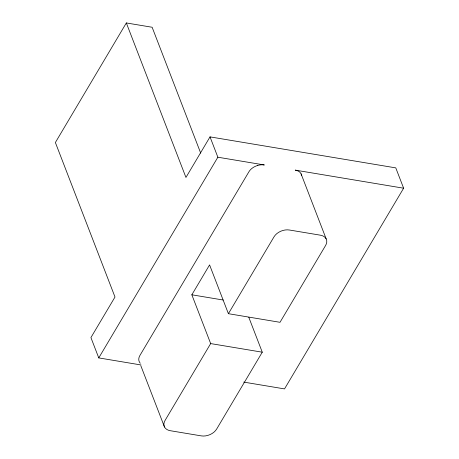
<?xml version="1.0" encoding="UTF-8"?>
<svg xmlns="http://www.w3.org/2000/svg" width="459" height="459" viewBox="0 0 459 459"><rect width="100%" height="100%" fill="white"/><g stroke="black" fill="none" stroke-linecap="round" stroke-linejoin="round"><path stroke-width="0.69" d="M200.686 153.088L152.13 27.253L126.334 22.95L55.378 142.519L114.997 297.019L90.922 337.583L98.765 357.911L140.982 364.957M243.712 382.1L284.523 388.905L403.622 188.207L395.778 167.879L210.021 136.88L185.947 177.449L126.334 22.95M98.765 357.911L217.864 157.213L210.021 136.88M248.784 317.255L262.267 352.196L216.654 429.062A11.917 8.13 -21.1 0 1 201.266 435.878L170.306 430.714A11.917 8.13 -21.1 0 1 165.056 420.45L210.67 343.584L191.839 294.798L209.579 264.906L228.404 313.692L280.007 322.304L325.62 245.439A11.917 8.13 -21.1 0 0 320.365 235.18L289.405 230.011A11.917 8.13 -21.1 0 0 274.017 236.833L228.404 313.692M217.864 157.213L264.304 164.959A11.865 8.096 -21.1 0 0 257.631 165.475M403.622 188.207L295.263 170.123A11.865 8.09 -21.1 0 1 300.169 172.544A11.951 8.153 -21.1 0 1 301.586 175.321M191.839 294.798L223.217 300.031M210.67 343.584L262.267 352.196M301.075 173.846L326.177 238.898M164.494 426.996L140.821 365.725M140.299 363.241A11.951 8.153 -21.1 0 1 138.882 360.47A11.865 8.096 -21.1 0 1 139.955 355.398L248.916 171.781A11.865 8.096 -21.1 0 1 251.704 168.591A11.951 8.153 -21.1 0 1 257.671 165.458"/></g></svg>
